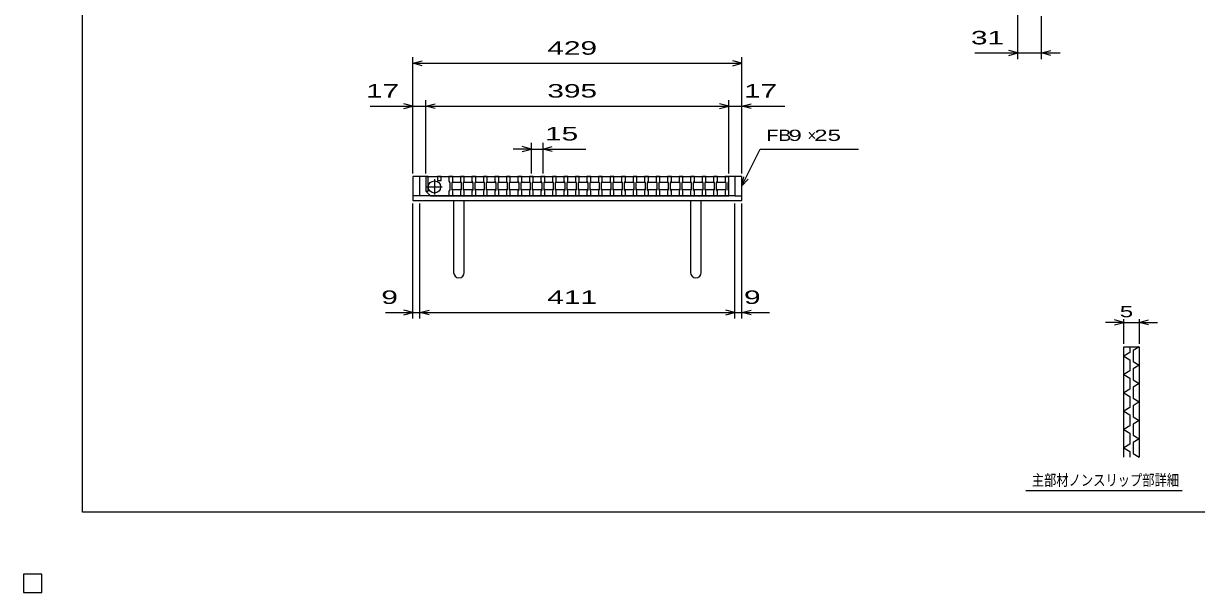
# Model space of a CAD drawing. Units: millimetres, scale not verified. Extents: x -1456 to 1389, y -1026 to 839.
# Drawn here: x -1456 to 74, y -1026 to -283 of the extents above; entities that cross this region are included whole.
import ezdxf
from ezdxf.enums import TextEntityAlignment as Align

# ---------------------------------------------------------------- set-up
doc = ezdxf.new("R2010")
doc.units = ezdxf.units.MM
doc.header["$LTSCALE"] = 8
for name, color, linetype, lineweight in [('0_2', 150, 'Continuous', 25), ('16', 3, 'Continuous', 25), ('19', 6, 'Continuous', 25), ('22', 4, 'Continuous', 25), ('32', 4, 'Continuous', 25)]:
    doc.layers.add(name, color=color, linetype=linetype, lineweight=lineweight)
doc.styles.add('ベクトル', font='')
doc.styles.get('ベクトル').set_extended_font_data('ベクトル')

msp = doc.modelspace()

# ---------------------------------------------------------------- linework, layer by layer
at = {"layer": '0_2'}
for p, q in [((-1379.2, -921.2), (-1379.2, 838.8)), ((1388.8, -921.2), (-1379.2, -921.2))]:
    msp.add_line(p, q, dxfattribs=at)
at = {"layer": '16'}
for p, q in [((-931, -483), (-931, -502)), ((-928, -483), (-931, -483)), ((-931, -483), (-931, -502)), ((-931, -483), (-536, -483)), ((-928, -502), (-928, -483)), ((-927, -483), (-902, -483)), ((-920, -486.5), (-920, -506.5)), ((-916, -483), (-916, -482.3)), ((-916, -482.3), (-911, -482.3)), ((-916, -483), (-916, -488)), ((-911, -483), (-916, -483)), ((-916, -488), (-911, -488)), ((-911, -482.3), (-911, -483)), ((-911, -488), (-911, -483)), ((-901, -483), (-901, -482.3)), ((-901, -482.3), (-896, -482.3)), ((-901, -483), (-901, -489)), ((-896, -483), (-901, -483)), ((-901, -489), (-900, -491)), ((-897, -491), (-896, -489)), ((-896, -482.3), (-896, -483)), ((-896, -489), (-896, -483)), ((-886, -483), (-886, -482.3)), ((-886, -482.3), (-881, -482.3)), ((-886, -483), (-886, -489)), ((-881, -483), (-886, -483)), ((-886, -489), (-885, -491)), ((-882, -491), (-881, -489)), ((-881, -482.3), (-881, -483)), ((-881, -489), (-881, -483)), ((-871, -483), (-871, -482.3)), ((-871, -482.3), (-866, -482.3)), ((-871, -483), (-871, -489)), ((-866, -483), (-871, -483)), ((-871, -489), (-870, -491)), ((-867, -491), (-866, -489)), ((-866, -482.3), (-866, -483)), ((-866, -489), (-866, -483)), ((-856, -483), (-856, -482.3)), ((-856, -482.3), (-851, -482.3)), ((-856, -483), (-856, -489)), ((-851, -483), (-856, -483)), ((-856, -489), (-855, -491)), ((-852, -491), (-851, -489)), ((-851, -482.3), (-851, -483)), ((-851, -489), (-851, -483)), ((-841, -483), (-841, -482.3)), ((-841, -482.3), (-836, -482.3)), ((-841, -483), (-841, -489)), ((-836, -483), (-841, -483)), ((-841, -489), (-840, -491)), ((-837, -491), (-836, -489)), ((-836, -482.3), (-836, -483)), ((-836, -489), (-836, -483)), ((-826, -483), (-826, -482.3)), ((-826, -482.3), (-821, -482.3)), ((-826, -483), (-826, -489)), ((-821, -483), (-826, -483)), ((-826, -489), (-825, -491)), ((-822, -491), (-821, -489)), ((-821, -482.3), (-821, -483)), ((-821, -489), (-821, -483)), ((-811, -483), (-811, -482.3)), ((-811, -482.3), (-806, -482.3)), ((-811, -483), (-811, -489)), ((-806, -483), (-811, -483)), ((-811, -489), (-810, -491)), ((-807, -491), (-806, -489)), ((-806, -482.3), (-806, -483)), ((-806, -489), (-806, -483)), ((-796, -483), (-796, -482.3)), ((-796, -482.3), (-791, -482.3)), ((-796, -483), (-796, -489)), ((-791, -483), (-796, -483)), ((-796, -489), (-795, -491)), ((-792, -491), (-791, -489)), ((-791, -482.3), (-791, -483)), ((-791, -489), (-791, -483)), ((-781, -483), (-781, -482.3)), ((-781, -482.3), (-776, -482.3)), ((-781, -483), (-781, -489)), ((-776, -483), (-781, -483)), ((-781, -489), (-780, -491)), ((-777, -491), (-776, -489)), ((-776, -482.3), (-776, -483)), ((-776, -489), (-776, -483)), ((-766, -483), (-766, -482.3)), ((-766, -482.3), (-761, -482.3)), ((-766, -483), (-766, -489)), ((-761, -483), (-766, -483)), ((-766, -489), (-765, -491)), ((-762, -491), (-761, -489)), ((-761, -482.3), (-761, -483)), ((-761, -489), (-761, -483)), ((-751, -483), (-751, -482.3)), ((-751, -482.3), (-746, -482.3)), ((-751, -483), (-751, -489)), ((-746, -483), (-751, -483)), ((-751, -489), (-750, -491)), ((-747, -491), (-746, -489)), ((-746, -482.3), (-746, -483)), ((-746, -489), (-746, -483)), ((-736, -483), (-736, -482.3)), ((-736, -482.3), (-731, -482.3)), ((-736, -483), (-736, -489)), ((-731, -483), (-736, -483)), ((-736, -489), (-735, -491)), ((-732, -491), (-731, -489)), ((-731, -482.3), (-731, -483)), ((-731, -489), (-731, -483)), ((-721, -483), (-721, -482.3)), ((-721, -482.3), (-716, -482.3)), ((-721, -483), (-721, -489)), ((-716, -483), (-721, -483)), ((-721, -489), (-720, -491)), ((-717, -491), (-716, -489)), ((-716, -482.3), (-716, -483)), ((-716, -489), (-716, -483)), ((-706, -483), (-706, -482.3)), ((-706, -482.3), (-701, -482.3)), ((-706, -483), (-706, -489)), ((-701, -483), (-706, -483)), ((-706, -489), (-705, -491)), ((-702, -491), (-701, -489)), ((-701, -482.3), (-701, -483)), ((-701, -489), (-701, -483)), ((-691, -483), (-691, -482.3)), ((-691, -482.3), (-686, -482.3)), ((-691, -483), (-691, -489)), ((-686, -483), (-691, -483)), ((-691, -489), (-690, -491)), ((-687, -491), (-686, -489)), ((-686, -482.3), (-686, -483)), ((-686, -489), (-686, -483)), ((-676, -483), (-676, -482.3)), ((-676, -482.3), (-671, -482.3)), ((-676, -483), (-676, -489)), ((-671, -483), (-676, -483)), ((-676, -489), (-675, -491)), ((-672, -491), (-671, -489)), ((-671, -482.3), (-671, -483)), ((-671, -489), (-671, -483)), ((-661, -483), (-661, -482.3)), ((-661, -482.3), (-656, -482.3)), ((-661, -483), (-661, -489)), ((-656, -483), (-661, -483)), ((-661, -489), (-660, -491)), ((-657, -491), (-656, -489)), ((-656, -482.3), (-656, -483)), ((-656, -489), (-656, -483)), ((-646, -483), (-646, -482.3)), ((-646, -482.3), (-641, -482.3)), ((-646, -483), (-646, -489)), ((-641, -483), (-646, -483)), ((-646, -489), (-645, -491)), ((-642, -491), (-641, -489)), ((-641, -482.3), (-641, -483)), ((-641, -489), (-641, -483)), ((-631, -483), (-631, -482.3)), ((-631, -482.3), (-626, -482.3)), ((-631, -483), (-631, -489)), ((-626, -483), (-631, -483)), ((-631, -489), (-630, -491)), ((-627, -491), (-626, -489)), ((-626, -482.3), (-626, -483)), ((-626, -489), (-626, -483)), ((-616, -483), (-616, -482.3)), ((-616, -482.3), (-611, -482.3)), ((-616, -483), (-616, -489)), ((-611, -483), (-616, -483)), ((-616, -489), (-615, -491)), ((-612, -491), (-611, -489)), ((-611, -482.3), (-611, -483)), ((-611, -489), (-611, -483)), ((-601, -483), (-601, -482.3)), ((-601, -482.3), (-596, -482.3)), ((-601, -483), (-601, -489)), ((-596, -483), (-601, -483)), ((-601, -489), (-600, -491)), ((-597, -491), (-596, -489)), ((-596, -482.3), (-596, -483)), ((-596, -489), (-596, -483)), ((-586, -483), (-586, -482.3)), ((-586, -482.3), (-581, -482.3)), ((-586, -483), (-586, -489)), ((-581, -483), (-586, -483)), ((-586, -489), (-585, -491)), ((-582, -491), (-581, -489)), ((-581, -482.3), (-581, -483)), ((-581, -489), (-581, -483)), ((-571, -483), (-571, -482.3)), ((-571, -482.3), (-566, -482.3)), ((-571, -483), (-571, -489)), ((-566, -483), (-571, -483)), ((-571, -489), (-570, -491)), ((-567, -491), (-566, -489)), ((-566, -482.3), (-566, -483)), ((-566, -489), (-566, -483)), ((-556, -483), (-556, -482.3)), ((-556, -482.3), (-551, -482.3)), ((-556, -483), (-556, -489)), ((-551, -483), (-556, -483)), ((-556, -489), (-555, -491)), ((-552, -491), (-551, -489)), ((-551, -482.3), (-551, -483)), ((-551, -489), (-551, -483)), ((-541, -483), (-541, -482.3)), ((-541, -482.3), (-536, -482.3)), ((-541, -483), (-541, -489)), ((-536, -483), (-541, -483)), ((-541, -489), (-540, -491)), ((-537, -491), (-536, -489)), ((-536, -482.3), (-536, -483)), ((-536, -489), (-536, -483)), ((-536, -508), (-536, -483)), ((-931, -502), (-928, -502)), ((-931, -502), (-925, -508)), ((-930, -496.5), (-910, -496.5)), ((-900, -500), (-901, -502)), ((-901, -502), (-901, -508)), ((-900, -491), (-900, -500)), ((-897, -491), (-896, -490)), ((-897, -500), (-897, -491)), ((-896, -500), (-897, -499)), ((-896, -502), (-897, -500)), ((-896, -490), (-886, -490)), ((-886, -500), (-896, -500)), ((-896, -508), (-896, -502)), ((-886, -490), (-885, -491)), ((-885, -499), (-886, -500)), ((-885, -500), (-886, -502)), ((-886, -502), (-886, -508)), ((-885, -491), (-885, -500)), ((-882, -491), (-881, -490)), ((-882, -500), (-882, -491)), ((-881, -500), (-882, -499)), ((-881, -502), (-882, -500)), ((-881, -490), (-871, -490)), ((-871, -500), (-881, -500)), ((-881, -508), (-881, -502)), ((-871, -490), (-870, -491)), ((-870, -499), (-871, -500)), ((-870, -500), (-871, -502)), ((-871, -502), (-871, -508)), ((-870, -491), (-870, -500)), ((-867, -491), (-866, -490)), ((-867, -500), (-867, -491)), ((-866, -500), (-867, -499)), ((-866, -502), (-867, -500)), ((-866, -490), (-856, -490)), ((-856, -500), (-866, -500)), ((-866, -508), (-866, -502)), ((-856, -490), (-855, -491)), ((-855, -499), (-856, -500)), ((-855, -500), (-856, -502)), ((-856, -502), (-856, -508)), ((-855, -491), (-855, -500)), ((-852, -491), (-851, -490)), ((-852, -500), (-852, -491)), ((-851, -500), (-852, -499)), ((-851, -502), (-852, -500)), ((-851, -490), (-841, -490)), ((-841, -500), (-851, -500)), ((-851, -508), (-851, -502)), ((-841, -490), (-840, -491)), ((-840, -499), (-841, -500)), ((-840, -500), (-841, -502)), ((-841, -502), (-841, -508)), ((-840, -491), (-840, -500)), ((-837, -491), (-836, -490)), ((-837, -500), (-837, -491)), ((-836, -500), (-837, -499)), ((-836, -502), (-837, -500)), ((-836, -490), (-826, -490)), ((-826, -500), (-836, -500)), ((-836, -508), (-836, -502)), ((-826, -490), (-825, -491)), ((-825, -499), (-826, -500)), ((-825, -500), (-826, -502)), ((-826, -502), (-826, -508)), ((-825, -491), (-825, -500)), ((-822, -491), (-821, -490)), ((-822, -500), (-822, -491)), ((-821, -500), (-822, -499)), ((-821, -502), (-822, -500)), ((-821, -490), (-811, -490)), ((-811, -500), (-821, -500)), ((-821, -508), (-821, -502)), ((-811, -490), (-810, -491)), ((-810, -499), (-811, -500)), ((-810, -500), (-811, -502)), ((-811, -502), (-811, -508)), ((-810, -491), (-810, -500)), ((-807, -491), (-806, -490)), ((-807, -500), (-807, -491)), ((-806, -500), (-807, -499)), ((-806, -502), (-807, -500)), ((-806, -490), (-796, -490)), ((-796, -500), (-806, -500)), ((-806, -508), (-806, -502)), ((-796, -490), (-795, -491)), ((-795, -499), (-796, -500)), ((-795, -500), (-796, -502)), ((-796, -502), (-796, -508)), ((-795, -491), (-795, -500)), ((-792, -491), (-791, -490)), ((-792, -500), (-792, -491)), ((-791, -500), (-792, -499)), ((-791, -502), (-792, -500)), ((-791, -490), (-781, -490)), ((-781, -500), (-791, -500)), ((-791, -508), (-791, -502)), ((-781, -490), (-780, -491)), ((-780, -499), (-781, -500)), ((-780, -500), (-781, -502)), ((-781, -502), (-781, -508)), ((-780, -491), (-780, -500)), ((-777, -491), (-776, -490)), ((-777, -500), (-777, -491)), ((-776, -500), (-777, -499)), ((-776, -502), (-777, -500)), ((-776, -490), (-766, -490)), ((-766, -500), (-776, -500)), ((-776, -508), (-776, -502)), ((-766, -490), (-765, -491)), ((-765, -499), (-766, -500)), ((-765, -500), (-766, -502)), ((-766, -502), (-766, -508)), ((-765, -491), (-765, -500)), ((-762, -491), (-761, -490)), ((-762, -500), (-762, -491)), ((-761, -500), (-762, -499)), ((-761, -502), (-762, -500)), ((-761, -490), (-751, -490)), ((-751, -500), (-761, -500)), ((-761, -508), (-761, -502)), ((-751, -490), (-750, -491)), ((-750, -499), (-751, -500)), ((-750, -500), (-751, -502)), ((-751, -502), (-751, -508)), ((-750, -491), (-750, -500)), ((-747, -491), (-746, -490)), ((-747, -500), (-747, -491)), ((-746, -500), (-747, -499)), ((-746, -502), (-747, -500)), ((-746, -490), (-736, -490)), ((-736, -500), (-746, -500)), ((-746, -508), (-746, -502)), ((-736, -490), (-735, -491)), ((-735, -499), (-736, -500)), ((-735, -500), (-736, -502)), ((-736, -502), (-736, -508)), ((-735, -491), (-735, -500)), ((-732, -491), (-731, -490)), ((-732, -500), (-732, -491)), ((-731, -500), (-732, -499)), ((-731, -502), (-732, -500)), ((-731, -490), (-721, -490)), ((-721, -500), (-731, -500)), ((-731, -508), (-731, -502)), ((-721, -490), (-720, -491)), ((-720, -499), (-721, -500)), ((-720, -500), (-721, -502)), ((-721, -502), (-721, -508)), ((-720, -491), (-720, -500)), ((-717, -491), (-716, -490)), ((-717, -500), (-717, -491)), ((-716, -500), (-717, -499)), ((-716, -502), (-717, -500)), ((-716, -490), (-706, -490)), ((-706, -500), (-716, -500)), ((-716, -508), (-716, -502)), ((-706, -490), (-705, -491)), ((-705, -499), (-706, -500)), ((-705, -500), (-706, -502)), ((-706, -502), (-706, -508)), ((-705, -491), (-705, -500)), ((-702, -491), (-701, -490)), ((-702, -500), (-702, -491)), ((-701, -500), (-702, -499)), ((-701, -502), (-702, -500)), ((-701, -490), (-691, -490)), ((-691, -500), (-701, -500)), ((-701, -508), (-701, -502)), ((-691, -490), (-690, -491)), ((-690, -499), (-691, -500)), ((-690, -500), (-691, -502)), ((-691, -502), (-691, -508)), ((-690, -491), (-690, -500)), ((-687, -491), (-686, -490)), ((-687, -500), (-687, -491)), ((-686, -500), (-687, -499)), ((-686, -502), (-687, -500)), ((-686, -490), (-676, -490)), ((-676, -500), (-686, -500)), ((-686, -508), (-686, -502)), ((-676, -490), (-675, -491)), ((-675, -499), (-676, -500)), ((-675, -500), (-676, -502)), ((-676, -502), (-676, -508)), ((-675, -491), (-675, -500)), ((-672, -491), (-671, -490)), ((-672, -500), (-672, -491)), ((-671, -500), (-672, -499)), ((-671, -502), (-672, -500)), ((-671, -490), (-661, -490)), ((-661, -500), (-671, -500)), ((-671, -508), (-671, -502)), ((-661, -490), (-660, -491)), ((-660, -499), (-661, -500)), ((-660, -500), (-661, -502)), ((-661, -502), (-661, -508)), ((-660, -491), (-660, -500)), ((-657, -491), (-656, -490)), ((-657, -500), (-657, -491)), ((-656, -500), (-657, -499)), ((-656, -502), (-657, -500)), ((-656, -490), (-646, -490)), ((-646, -500), (-656, -500)), ((-656, -508), (-656, -502)), ((-646, -490), (-645, -491)), ((-645, -499), (-646, -500)), ((-645, -500), (-646, -502)), ((-646, -502), (-646, -508)), ((-645, -491), (-645, -500)), ((-642, -491), (-641, -490)), ((-642, -500), (-642, -491)), ((-641, -500), (-642, -499)), ((-641, -502), (-642, -500)), ((-641, -490), (-631, -490)), ((-631, -500), (-641, -500)), ((-641, -508), (-641, -502)), ((-631, -490), (-630, -491)), ((-630, -499), (-631, -500)), ((-630, -500), (-631, -502)), ((-631, -502), (-631, -508)), ((-630, -491), (-630, -500)), ((-627, -491), (-626, -490)), ((-627, -500), (-627, -491)), ((-626, -500), (-627, -499)), ((-626, -502), (-627, -500)), ((-626, -490), (-616, -490)), ((-616, -500), (-626, -500)), ((-626, -508), (-626, -502)), ((-616, -490), (-615, -491)), ((-615, -499), (-616, -500)), ((-615, -500), (-616, -502)), ((-616, -502), (-616, -508)), ((-615, -491), (-615, -500)), ((-612, -491), (-611, -490)), ((-612, -500), (-612, -491)), ((-611, -500), (-612, -499)), ((-611, -502), (-612, -500)), ((-611, -490), (-601, -490)), ((-601, -500), (-611, -500)), ((-611, -508), (-611, -502)), ((-601, -490), (-600, -491)), ((-600, -499), (-601, -500)), ((-600, -500), (-601, -502)), ((-601, -502), (-601, -508)), ((-600, -491), (-600, -500)), ((-597, -491), (-596, -490)), ((-597, -500), (-597, -491)), ((-596, -500), (-597, -499)), ((-596, -502), (-597, -500)), ((-596, -490), (-586, -490)), ((-586, -500), (-596, -500)), ((-596, -508), (-596, -502)), ((-586, -490), (-585, -491)), ((-585, -499), (-586, -500)), ((-585, -500), (-586, -502)), ((-586, -502), (-586, -508)), ((-585, -491), (-585, -500)), ((-582, -491), (-581, -490)), ((-582, -500), (-582, -491)), ((-581, -500), (-582, -499)), ((-581, -502), (-582, -500)), ((-581, -490), (-571, -490)), ((-571, -500), (-581, -500)), ((-581, -508), (-581, -502)), ((-571, -490), (-570, -491)), ((-570, -499), (-571, -500)), ((-570, -500), (-571, -502)), ((-571, -502), (-571, -508)), ((-570, -491), (-570, -500)), ((-567, -491), (-566, -490)), ((-567, -500), (-567, -491)), ((-566, -500), (-567, -499)), ((-566, -502), (-567, -500)), ((-566, -490), (-556, -490)), ((-556, -500), (-566, -500)), ((-566, -508), (-566, -502)), ((-556, -490), (-555, -491)), ((-555, -499), (-556, -500)), ((-555, -500), (-556, -502)), ((-556, -502), (-556, -508)), ((-555, -491), (-555, -500)), ((-552, -491), (-551, -490)), ((-552, -500), (-552, -491)), ((-551, -500), (-552, -499)), ((-551, -502), (-552, -500)), ((-551, -490), (-541, -490)), ((-541, -500), (-551, -500)), ((-551, -508), (-551, -502)), ((-541, -490), (-540, -491)), ((-540, -499), (-541, -500)), ((-540, -500), (-541, -502)), ((-541, -502), (-541, -508)), ((-540, -491), (-540, -500)), ((-537, -500), (-537, -491)), ((-536, -502), (-537, -500)), ((-536, -508), (-536, -502)), ((-925, -508), (-536, -508)), ((-901, -508), (-896, -508)), ((-886, -508), (-881, -508)), ((-871, -508), (-866, -508)), ((-856, -508), (-851, -508)), ((-841, -508), (-836, -508)), ((-826, -508), (-821, -508)), ((-811, -508), (-806, -508)), ((-796, -508), (-791, -508)), ((-781, -508), (-776, -508)), ((-766, -508), (-761, -508)), ((-751, -508), (-746, -508)), ((-736, -508), (-731, -508)), ((-721, -508), (-716, -508)), ((-706, -508), (-701, -508)), ((-691, -508), (-686, -508)), ((-676, -508), (-671, -508)), ((-661, -508), (-656, -508)), ((-646, -508), (-641, -508)), ((-631, -508), (-626, -508)), ((-616, -508), (-611, -508)), ((-601, -508), (-596, -508)), ((-586, -508), (-581, -508)), ((-571, -508), (-566, -508)), ((-556, -508), (-551, -508)), ((-541, -508), (-536, -508)), ((-1432, -1002), (-1456, -1002)), ((-1456, -1002), (-1456, -1026)), ((-1432, -1002), (-1456, -1002)), ((-1456, -1002), (-1456, -1026)), ((-1432, -1002), (-1456, -1002)), ((-1456, -1002), (-1456, -1026)), ((-1432, -1002), (-1456, -1002)), ((-1456, -1002), (-1456, -1026)), ((-1432, -1002), (-1456, -1002)), ((-1456, -1002), (-1456, -1026)), ((-1432, -1026), (-1432, -1002)), ((-1432, -1026), (-1432, -1002)), ((-1432, -1026), (-1432, -1002)), ((-1432, -1026), (-1432, -1002)), ((-1432, -1026), (-1432, -1002)), ((-1456, -1026), (-1432, -1026)), ((-1456, -1026), (-1432, -1026)), ((-1456, -1026), (-1432, -1026)), ((-1456, -1026), (-1432, -1026)), ((-1456, -1026), (-1432, -1026))]:
    msp.add_line(p, q, dxfattribs=at)
msp.add_circle((-920, -496.5), 8, dxfattribs=at)
at = {"layer": '19'}
for p, q in [((-931, -483), (-948, -483)), ((-948, -483), (-948, -514)), ((-939, -508), (-939, -483)), ((-519, -483), (-536, -483)), ((-528, -483), (-528, -508)), ((-519, -514), (-519, -483)), ((-939, -508), (-948, -508)), ((-948, -514), (-519, -514)), ((-528, -508), (-939, -508)), ((-895, -514), (-895, -608)), ((-881, -608), (-881, -514)), ((-586, -514), (-586, -608)), ((-572, -608), (-572, -514)), ((-528, -508), (-519, -508))]:
    msp.add_line(p, q, dxfattribs=at)
for centre in [(-888, -608), (-579, -608)]:
    msp.add_arc(centre, 7, 180, 0, dxfattribs=at)
at = {"layer": '22'}
for p, q in [((-159, -329.5), (-159, -145.5)), ((-128, -329.5), (-128, -273.5)), ((-159, -321.5), (-171, -318.3)), ((-128, -321.5), (-116, -318.3)), ((-948, -479), (-948, -327)), ((-948, -335), (-936, -331.8)), ((-936, -338.2), (-948, -335)), ((-948, -335), (-519, -335)), ((-519, -335), (-531, -331.8)), ((-531, -338.2), (-519, -335)), ((-519, -479), (-519, -327)), ((-215, -321.5), (-159, -321.5)), ((-171, -324.7), (-159, -321.5)), ((-159, -321.5), (-128, -321.5)), ((-116, -324.7), (-128, -321.5)), ((-128, -321.5), (-104, -321.5)), ((-1004, -391), (-948, -391)), ((-948, -391), (-960, -387.8)), ((-960, -394.2), (-948, -391)), ((-948, -479), (-948, -383)), ((-948, -391), (-931, -391)), ((-931, -479), (-931, -383)), ((-931, -391), (-919, -387.8)), ((-919, -394.2), (-931, -391)), ((-931, -391), (-536, -391)), ((-536, -391), (-548, -387.8)), ((-548, -394.2), (-536, -391)), ((-536, -479), (-536, -383)), ((-536, -391), (-519, -391)), ((-519, -479), (-519, -383)), ((-519, -391), (-507, -387.8)), ((-507, -394.2), (-519, -391)), ((-519, -391), (-463, -391)), ((-793.5, -479), (-793.5, -439)), ((-778.5, -439), (-778.5, -479)), ((-793.5, -447), (-817.5, -447)), ((-793.5, -447), (-805.5, -443.8)), ((-805.5, -450.2), (-793.5, -447)), ((-793.5, -447), (-778.5, -447)), ((-778.5, -447), (-766.5, -443.8)), ((-766.5, -450.2), (-778.5, -447)), ((-778.5, -447), (-722.5, -447)), ((-519, -495), (-495, -447)), ((-495, -447), (-367, -447)), ((-519, -495), (-516.6, -483.3)), ((-519, -495), (-511, -486.2)), ((-948, -668.4), (-948, -518)), ((-939, -668.4), (-939, -518)), ((-528, -668.4), (-528, -518)), ((-519, -668.4), (-519, -518)), ((-948, -660.4), (-960, -657.2)), ((-939, -660.4), (-927, -657.2)), ((-528, -660.4), (-540, -657.2)), ((-519, -660.4), (-507, -657.2)), ((-984, -660.4), (-948, -660.4)), ((-960, -663.6), (-948, -660.4)), ((-948, -660.4), (-939, -660.4)), ((-927, -663.6), (-939, -660.4)), ((-939, -660.4), (-528, -660.4)), ((-540, -663.6), (-528, -660.4)), ((-528, -660.4), (-519, -660.4)), ((-507, -663.6), (-519, -660.4)), ((-519, -660.4), (-483, -660.4))]:
    msp.add_line(p, q, dxfattribs=at)
at = {"layer": '22', "color": 2}
for p, q in [((-1432, -1002), (-1456, -1002)), ((-1456, -1002), (-1456, -1026)), ((-1432, -1002), (-1456, -1002)), ((-1456, -1002), (-1456, -1026)), ((-1432, -1002), (-1456, -1002)), ((-1456, -1002), (-1456, -1026)), ((-1432, -1026), (-1432, -1002)), ((-1432, -1026), (-1432, -1002)), ((-1432, -1026), (-1432, -1002)), ((-1456, -1026), (-1432, -1026)), ((-1456, -1026), (-1432, -1026)), ((-1456, -1026), (-1432, -1026))]:
    msp.add_line(p, q, dxfattribs=at)
at = {"layer": '32'}
for p, q in [((-20.8, -673.2), (-44.8, -673.2)), ((-20.8, -673.2), (-32.8, -670)), ((-32.8, -676.4), (-20.8, -673.2)), ((-20.8, -701.2), (-20.8, -669.2)), ((-20.8, -673.2), (-0.8, -673.2)), ((-0.8, -669.2), (-0.8, -701.2)), ((-0.8, -673.2), (11.2, -670)), ((11.2, -676.4), (-0.8, -673.2)), ((-0.8, -673.2), (23.2, -673.2)), ((-20.8, -705.2), (-0.8, -705.2)), ((-20.8, -849.2), (-20.8, -705.2)), ((-12.8, -712.4), (-20.8, -717.2)), ((-20.8, -717.2), (-12.8, -722)), ((-12.8, -705.2), (-12.8, -712.4)), ((-0.8, -705.2), (-8.8, -710)), ((-8.8, -710), (-8.8, -724.4)), ((-0.8, -705.2), (-0.8, -849.2)), ((-12.8, -722), (-12.8, -736.4)), ((-8.8, -724.4), (-0.8, -729.2)), ((-0.8, -729.2), (-8.8, -734)), ((-8.8, -734), (-8.8, -748.4)), ((-12.8, -736.4), (-20.8, -741.2)), ((-20.8, -741.2), (-12.8, -746)), ((-12.8, -746), (-12.8, -760.4)), ((-8.8, -748.4), (-0.8, -753.2)), ((-12.8, -760.4), (-20.8, -765.2)), ((-0.8, -753.2), (-8.8, -758)), ((-8.8, -758), (-8.8, -772.4)), ((-20.8, -765.2), (-12.8, -770)), ((-12.8, -770), (-12.8, -784.4)), ((-8.8, -772.4), (-0.8, -777.2)), ((-0.8, -777.2), (-8.8, -782)), ((-12.8, -784.4), (-20.8, -789.2)), ((-20.8, -789.2), (-12.8, -794)), ((-12.8, -794), (-12.8, -808.4)), ((-8.8, -782), (-8.8, -796.4)), ((-12.8, -808.4), (-20.8, -813.2)), ((-8.8, -796.4), (-0.8, -801.2)), ((-0.8, -801.2), (-8.8, -806)), ((-8.8, -806), (-8.8, -820.4)), ((-20.8, -813.2), (-12.8, -818)), ((-12.8, -818), (-12.8, -832.4)), ((-8.8, -820.4), (-0.8, -825.2)), ((-0.8, -825.2), (-8.8, -830)), ((-12.8, -832.4), (-20.8, -837.2)), ((-20.8, -837.2), (-12.8, -842)), ((-8.8, -830), (-8.8, -844.4)), ((-12.8, -842), (-12.8, -849.2)), ((-8.8, -844.4), (-0.8, -849.2)), ((55.2, -893.2), (-148.8, -893.2))]:
    msp.add_line(p, q, dxfattribs=at)

# ---------------------------------------------------------------- texts
at = {"layer": '22', "color": 2, "style": 'ベクトル'}
for s, height, width, p in [(' 429 ', 17.6, 1.65, (-783.5, -315)), (' 31 ', 17.6, 1.65, (-231, -301.5)), (' 17 ', 17.6, 1.65, (-1020, -371)), (' 395 ', 17.6, 1.65, (-783.5, -371)), (' 17 ', 17.6, 1.65, (-527, -371)), (' 15 ', 17.6, 1.65, (-786.5, -427)), ('FB', 14.66, 1.3, (-487, -429)), (' 9 ', 14.66, 1.6, (-467, -429)), (' 25 ', 14.66, 1.6, (-433.4, -429)), (' 9 ', 17.6, 1.65, (-1000, -640.4)), (' 411 ', 17.6, 1.65, (-783.5, -640.4)), (' 9 ', 17.6, 1.65, (-527, -640.4))]:
    msp.add_text(s, height=height, dxfattribs=dict(at, width=width)).set_placement(p, align=Align.MIDDLE_LEFT)
msp.add_text('×', height=14.7, dxfattribs=at).set_placement((-433.4, -429), align=Align.MIDDLE_LEFT)
at = {"layer": '32', "color": 2, "style": 'ベクトル'}
for s, width, p in [(' 5 ', 1.6, (-34.8, -659.2)), ('主部材ノンスリップ部詳細', 0.8, (-140.8, -879.2))]:
    msp.add_text(s, height=14.66, dxfattribs=dict(at, width=width)).set_placement(p, align=Align.MIDDLE_LEFT)

doc.saveas('drawing.dxf')
